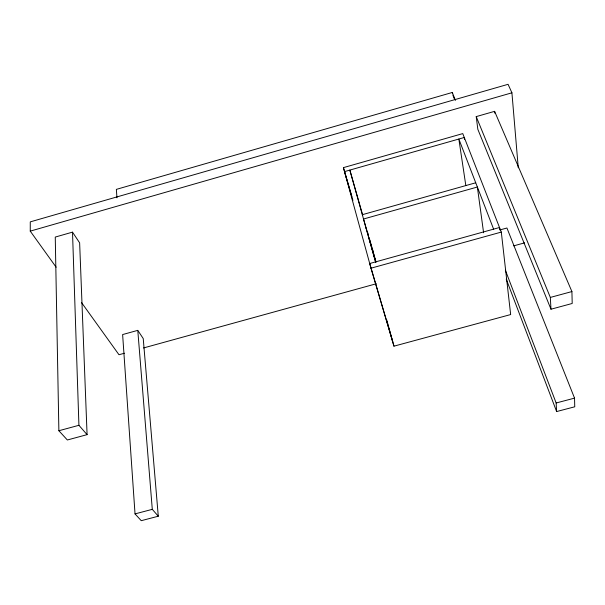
<?xml version="1.0" encoding="UTF-8"?>
<svg xmlns="http://www.w3.org/2000/svg" width="605" height="605" viewBox="0 0 605 605"><rect width="100%" height="100%" fill="white"/><g stroke="black" fill="none" stroke-linecap="round" stroke-linejoin="round"><path stroke-width="0.91" d="M56.152 267.213L30.25 231.133L30.273 221.869L508.071 84.307L511.921 92.807L518.266 167.827M455.429 100.362L452.298 92.467L116.357 189.38L116.969 197.82M30.25 231.133L511.921 92.807M72.509 232.138L55.259 237.069L58.882 430.737L67.352 439.986L87.082 434.647L79.641 242.862L72.509 232.138L78.922 425.3L87.082 434.647M476.218 116.606L494.603 111.343L571.914 291.565L572.209 303.476L550.981 309.215L477.829 129.296L476.218 116.606L550.331 297.426L550.981 309.215M343.421 167.63L462.764 133.599L501.303 232.086L510.658 314.562L393.961 346.166L370.994 268.196L343.421 167.63L351.845 196.474M362.312 214.692L475.727 182.786M137.781 330.36L122.626 334.565L135.028 513.895L141.252 520.693L158.283 516.216L143.234 338.566L137.781 330.36L152.294 509.342L158.283 516.216M499.813 229.976L506.93 228.002L574.538 398.135L574.75 406.794L556.623 411.559L506.241 279.155M370.994 268.196L501.303 232.086M124.433 353.229L118.981 354.734L81.501 302.53M143.536 347.958L376.37 283.737M513.705 245.857L524.618 242.847M58.882 430.737L78.922 425.3M550.331 297.426L571.914 291.565M135.028 513.895L152.294 509.342M556.623 411.559L556.146 402.983L574.538 398.135M452.941 95.333L454.332 98.834M493.612 229.144L458.847 139.037L465.835 185.629M505.372 270.238L556.146 402.983M392.736 341.719L369.708 263.515L499.511 227.503L499.722 229.363M351.082 194.107L344.51 171.608L464.285 137.486L464.549 139.354M351.611 195.907L352.927 200.406M362.72 215.176L349.849 170.081L375.501 261.912M367.606 232.312L368.127 234.12M369.67 239.527L372.854 250.704M366.176 228.229L366.69 230.036M368.755 237.258L371.334 246.28M371.848 248.088L375.72 261.625M375.864 262.237L363.514 219.01L477.36 187.028L483.599 232.759M372.438 249.245L376.007 261.995M386.724 319.894L393.961 346.166M452.298 92.467L452.495 93.79M494.603 111.343L494.799 113.165"/></g></svg>
